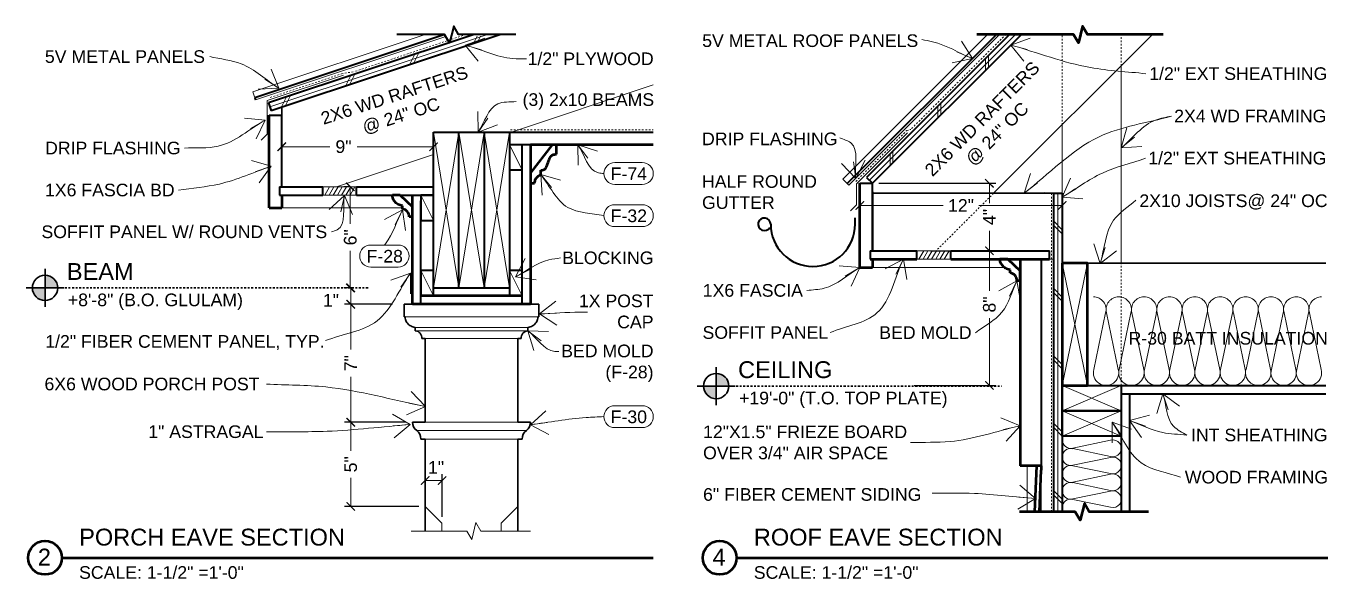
# Model space of a CAD drawing. Header units: inches. Extents: x -54 to 15382, y 469 to 41738.
# Drawn here: x 3477.4 to 3554.6, y 3742.7 to 3775.6 of the extents above; entities that cross this region are included whole.
import ezdxf

# ---------------------------------------------------------------- set-up
doc = ezdxf.new("R2010")
doc.units = ezdxf.units.IN
doc.header["$MEASUREMENT"] = 0
doc.linetypes.add('CENTER', pattern=[2, 1.25, -0.25, 0.25, -0.25])
doc.linetypes.add('DASHED2', pattern=[0.375, 0.25, -0.125])
doc.layers.get('0').update_dxf_attribs({"lineweight": 9})
for name, color, linetype, lineweight in [('1', 7, 'Continuous', 9), ('2', 7, 'Continuous', 18), ('3', 7, 'Continuous', 30), ('4', 7, 'Continuous', 40), ('5', 7, 'Continuous', 50), ('A-DIMSx', 7, 'Continuous', 9), ('A-SYMB', 7, 'Continuous', 18), ('A-TEXTx', 7, 'Continuous', 18), ('TB-11x17', 7, 'Continuous', 50)]:
    doc.layers.add(name, color=color, linetype=linetype, lineweight=lineweight)
doc.styles.get("Standard").update_dxf_attribs({"font": 'arial.ttf'})
doc.dimstyles.get("Standard").update_dxf_attribs({"dimtxt": 3, "dimasz": 2, "dimexe": 0.03125, "dimexo": 0.0625, "dimgap": 0.03125, "dimtad": 0, "dimtoh": 1, "dimdec": 4, "dimlfac": 0.99985, "dimzin": 0, "dimdsep": 46, "dimlunit": 4, "dimtxsty": 'Standard', "dimblk": 'ARCHTICK', "dimblk1": 'ARCHTICK', "dimblk2": 'ARCHTICK', "dimcen": 0.09, "dimclrt": 256, "dimadec": 0, "dimazin": 0, "dimtfac": 1, "dimtdec": 4, "dimtofl": 0, "dimtmove": 0, "dimatfit": 3, "dimfxl": 1, "dimtolj": 1, "dimtzin": 0, "dimarcsym": 0})

# ---------------------------------------------------------------- blocks, each defined once
blk = doc.blocks.new('_ArchTick')
at = {"color": 0, "linetype": 'ByBlock', "lineweight": 0, "const_width": 0.15}
blk.add_lwpolyline([(-0.5, -0.5), (0.5, 0.5)], dxfattribs=at)
blk = doc.blocks.new('*D423')
at = {"layer": 'A-DIMSx', "color": 0, "lineweight": -2, "ltscale": 0.1}
for p, q in [((3499.891, 3752.05), (3496.25, 3752.05)), ((3500.672, 3747.051), (3496.25, 3747.051))]:
    blk.add_line(p, q, dxfattribs=at)
at = {"layer": 'A-DIMSx', "color": 0, "lineweight": 5, "ltscale": 0.1}
for p, q in [((3496.625, 3752.05), (3496.625, 3750.359)), ((3496.625, 3747.051), (3496.625, 3748.742))]:
    blk.add_line(p, q, dxfattribs=at)
at = {"layer": 'A-DIMSx', "color": 0, "lineweight": 5, "xscale": 0.5, "yscale": 0.5, "zscale": 0.5}
for p, rotation in [((3496.625, 3752.05), 90), ((3496.625, 3747.051), 270)]:
    blk.add_blockref('_ArchTick', p, dxfattribs=dict(at, rotation=rotation))
at = {"layer": 'A-DIMSx', "ltscale": 0.25, "insert": (3496.625, 3749.55), "char_height": 0.75, "attachment_point": 5, "rotation": 90}
blk.add_mtext('\\A1;5"', dxfattribs=at)
blk = doc.blocks.new('*D424')
at = {"layer": 'A-DIMSx', "color": 0, "lineweight": -2, "ltscale": 0.1}
for p, q in [((3499.101, 3759.05), (3496.25, 3759.05)), ((3499.891, 3752.05), (3496.25, 3752.05))]:
    blk.add_line(p, q, dxfattribs=at)
at = {"layer": 'A-DIMSx', "color": 0, "lineweight": 5, "ltscale": 0.1}
for p, q in [((3496.625, 3759.05), (3496.625, 3756.356)), ((3496.625, 3752.05), (3496.625, 3754.745))]:
    blk.add_line(p, q, dxfattribs=at)
at = {"layer": 'A-DIMSx', "color": 0, "lineweight": 5, "xscale": 0.5, "yscale": 0.5, "zscale": 0.5}
for p, rotation in [((3496.625, 3759.05), 90), ((3496.625, 3752.05), 270)]:
    blk.add_blockref('_ArchTick', p, dxfattribs=dict(at, rotation=rotation))
at = {"layer": 'A-DIMSx', "ltscale": 0.25, "insert": (3496.625, 3755.55), "char_height": 0.75, "attachment_point": 5, "rotation": 90}
blk.add_mtext('\\A1;7"', dxfattribs=at)
blk = doc.blocks.new('*D425')
at = {"layer": 'A-DIMSx', "color": 0, "lineweight": -2, "ltscale": 0.1}
for p, q in [((3496.738, 3760.019), (3496.25, 3760.019)), ((3498.314, 3759.05), (3496.25, 3759.05))]:
    blk.add_line(p, q, dxfattribs=at)
at = {"layer": 'A-DIMSx', "color": 0, "lineweight": 5, "ltscale": 0.1}
blk.add_line((3496.625, 3759.05), (3496.625, 3760.019), dxfattribs=at)
at = {"layer": 'A-DIMSx', "color": 0, "lineweight": 5, "xscale": 0.5, "yscale": 0.5, "zscale": 0.5}
for p, rotation in [((3496.625, 3760.019), 90), ((3496.625, 3759.05), 270)]:
    blk.add_blockref('_ArchTick', p, dxfattribs=dict(at, rotation=rotation))
at = {"layer": 'A-DIMSx', "ltscale": 0.25, "insert": (3495.451, 3759.287), "char_height": 0.75, "attachment_point": 5}
blk.add_mtext('\\A1;1"', dxfattribs=at)
blk = doc.blocks.new('Point')
at = {"lineweight": 0, "ltscale": 0.1}
h = blk.add_hatch(color=256, dxfattribs=at)
h.dxf.hatch_style = 1
h.paths.add_polyline_path([(-3.2903, 4.1654, 0.414214), (-3.3528, 4.1029), (-3.2903, 4.1029)])
h.paths.add_polyline_path([(-3.2903, 4.1029), (-3.2903, 4.0404, 0.414214), (-3.2278, 4.1029)])
at = {"layer": '3', "ltscale": 0.1}
for q in [(-3.2903, 4.1966), (-3.384, 4.1029), (-3.1965, 4.1029), (-3.2903, 4.0091)]:
    blk.add_line((-3.2903, 4.1029), q, dxfattribs=at)
blk.add_circle((-3.2903, 4.1029), 0.0625, dxfattribs=at)
blk = doc.blocks.new('*D432')
at = {"layer": 'A-DIMSx', "color": 0, "lineweight": -2, "ltscale": 0.1}
for p, q in [((3501.036, 3747.425), (3501.036, 3748.96)), ((3502.036, 3746.425), (3502.036, 3748.96))]:
    blk.add_line(p, q, dxfattribs=at)
at = {"layer": 'A-DIMSx', "color": 0, "lineweight": 5, "ltscale": 0.1}
blk.add_line((3501.036, 3748.585), (3502.036, 3748.585), dxfattribs=at)
at = {"layer": 'A-DIMSx', "color": 0, "lineweight": 5, "xscale": 0.5, "yscale": 0.5, "zscale": 0.5, "rotation": 180}
blk.add_blockref('_ArchTick', (3501.036, 3748.585), dxfattribs=at)
at = {"layer": 'A-DIMSx', "color": 0, "lineweight": 5, "xscale": 0.5, "yscale": 0.5, "zscale": 0.5}
blk.add_blockref('_ArchTick', (3502.036, 3748.585), dxfattribs=at)
at = {"layer": 'A-DIMSx', "ltscale": 0.25, "insert": (3501.682, 3749.366), "char_height": 0.75, "attachment_point": 5}
blk.add_mtext('\\A1;1"', dxfattribs=at)
blk = doc.blocks.new('CALLOUT - FINISHES')
at = {"layer": 'A-SYMB', "lineweight": 20, "ltscale": 0.1}
for p, q in [((6510.71, 5650.46), (6520.5, 5650.46)), ((6520.5, 5642.67), (6510.71, 5642.67))]:
    blk.add_line(p, q, dxfattribs=at)
for centre, start, end in [((6510.71, 5646.57), 90, 270), ((6520.5, 5646.57), 270, 90)]:
    blk.add_arc(centre, 3.9, start, end, dxfattribs=at)
blk = doc.blocks.new('*D433')
at = {"layer": 'A-DIMSx', "color": 0, "lineweight": -2, "ltscale": 0.1}
for p, q in [((3496.598, 3766.019), (3496.224, 3766.019)), ((3496.442, 3760.019), (3496.224, 3760.019))]:
    blk.add_line(p, q, dxfattribs=at)
at = {"layer": 'A-DIMSx', "color": 0, "lineweight": 5, "ltscale": 0.1}
for p, q in [((3496.599, 3766.019), (3496.599, 3763.827)), ((3496.599, 3760.019), (3496.599, 3762.211))]:
    blk.add_line(p, q, dxfattribs=at)
at = {"layer": 'A-DIMSx', "color": 0, "lineweight": 5, "xscale": 0.5, "yscale": 0.5, "zscale": 0.5}
for p, rotation in [((3496.599, 3766.019), 90), ((3496.599, 3760.019), 270)]:
    blk.add_blockref('_ArchTick', p, dxfattribs=dict(at, rotation=rotation))
at = {"layer": 'A-DIMSx', "ltscale": 0.25, "insert": (3496.599, 3763.019), "char_height": 0.75, "attachment_point": 5, "rotation": 90}
blk.add_mtext('\\A1;6"', dxfattribs=at)
blk = doc.blocks.new('*D434')
at = {"layer": 'A-DIMSx', "color": 0, "lineweight": -2, "ltscale": 0.1}
for p, q in [((3492.536, 3766.394), (3492.536, 3768.773)), ((3501.536, 3766.394), (3501.536, 3768.773))]:
    blk.add_line(p, q, dxfattribs=at)
at = {"layer": 'A-DIMSx', "color": 0, "lineweight": 5, "ltscale": 0.1}
for p, q in [((3492.536, 3768.398), (3495.389, 3768.398)), ((3501.536, 3768.398), (3497.001, 3768.398))]:
    blk.add_line(p, q, dxfattribs=at)
at = {"layer": 'A-DIMSx', "color": 0, "lineweight": 5, "xscale": 0.5, "yscale": 0.5, "zscale": 0.5, "rotation": 180}
blk.add_blockref('_ArchTick', (3492.536, 3768.398), dxfattribs=at)
at = {"layer": 'A-DIMSx', "color": 0, "lineweight": 5, "xscale": 0.5, "yscale": 0.5, "zscale": 0.5}
blk.add_blockref('_ArchTick', (3501.536, 3768.398), dxfattribs=at)
at = {"layer": 'A-DIMSx', "ltscale": 0.25, "insert": (3496.195, 3768.398), "char_height": 0.75, "attachment_point": 5}
blk.add_mtext('\\A1;9"', dxfattribs=at)
blk = doc.blocks.new('*D439')
at = {"layer": 'A-DIMSx', "color": 0, "lineweight": -2, "ltscale": 0.1}
for p, q in [((3531.004, 3762.227), (3534.864, 3762.227)), ((3530.033, 3754.227), (3534.864, 3754.227))]:
    blk.add_line(p, q, dxfattribs=at)
at = {"layer": 'A-DIMSx', "color": 0, "lineweight": 5, "ltscale": 0.1}
for p, q in [((3534.489, 3762.227), (3534.489, 3759.84)), ((3534.489, 3754.227), (3534.489, 3758.227))]:
    blk.add_line(p, q, dxfattribs=at)
at = {"layer": 'A-DIMSx', "color": 0, "lineweight": 5, "xscale": 0.5, "yscale": 0.5, "zscale": 0.5}
for p, rotation in [((3534.489, 3762.227), 90), ((3534.489, 3754.227), 270)]:
    blk.add_blockref('_ArchTick', p, dxfattribs=dict(at, rotation=rotation))
at = {"layer": 'A-DIMSx', "ltscale": 0.25, "insert": (3534.489, 3759.034), "char_height": 0.75, "attachment_point": 5, "rotation": 90}
blk.add_mtext('\\A1;8"', dxfattribs=at)
blk = doc.blocks.new('BATT Insulation 3.5 INCH')
at = {"layer": '1'}
for p, q in [((5135.605, 4545.043), (5137.846, 4545.508)), ((5135.605, 4545.008), (5137.846, 4544.543))]:
    blk.add_line(p, q, dxfattribs=at)
for centre, start, end in [((5135.476, 4545.525), 180, 285), ((5137.976, 4545.025), 255, 105), ((5135.476, 4544.525), 73.826, 180)]:
    blk.add_arc(centre, 0.5, start, end, dxfattribs=at)
blk = doc.blocks.new('*D518')
at = {"layer": 'A-DIMSx', "color": 0, "lineweight": -2, "ltscale": 0.1}
for p, q in [((3527.941, 3766.227), (3534.864, 3766.227)), ((3531.004, 3762.227), (3534.864, 3762.227))]:
    blk.add_line(p, q, dxfattribs=at)
at = {"layer": 'A-DIMSx', "color": 0, "lineweight": 5, "ltscale": 0.1}
for p, q in [((3534.489, 3766.227), (3534.489, 3765.048)), ((3534.489, 3762.227), (3534.489, 3763.406))]:
    blk.add_line(p, q, dxfattribs=at)
at = {"layer": 'A-DIMSx', "color": 0, "lineweight": 5, "xscale": 0.5, "yscale": 0.5, "zscale": 0.5}
for p, rotation in [((3534.489, 3766.227), 90), ((3534.489, 3762.227), 270)]:
    blk.add_blockref('_ArchTick', p, dxfattribs=dict(at, rotation=rotation))
at = {"layer": 'A-DIMSx', "ltscale": 0.25, "insert": (3534.489, 3764.227), "char_height": 0.75, "attachment_point": 5, "rotation": 90}
blk.add_mtext('\\A1;4"', dxfattribs=at)
blk = doc.blocks.new('*D519')
at = {"layer": 'A-DIMSx', "color": 0, "lineweight": -2, "ltscale": 0.1}
for p, q in [((3526.807, 3765.852), (3526.807, 3764.537)), ((3538.804, 3765.258), (3538.804, 3764.537))]:
    blk.add_line(p, q, dxfattribs=at)
at = {"layer": 'A-DIMSx', "color": 0, "lineweight": 5, "ltscale": 0.1}
for p, q in [((3526.807, 3764.912), (3531.741, 3764.912)), ((3538.804, 3764.912), (3533.87, 3764.912))]:
    blk.add_line(p, q, dxfattribs=at)
at = {"layer": 'A-DIMSx', "color": 0, "lineweight": 5, "xscale": 0.5, "yscale": 0.5, "zscale": 0.5, "rotation": 180}
blk.add_blockref('_ArchTick', (3526.807, 3764.912), dxfattribs=at)
at = {"layer": 'A-DIMSx', "color": 0, "lineweight": 5, "xscale": 0.5, "yscale": 0.5, "zscale": 0.5}
blk.add_blockref('_ArchTick', (3538.804, 3764.912), dxfattribs=at)
at = {"layer": 'A-DIMSx', "ltscale": 0.25, "insert": (3532.806, 3764.912), "char_height": 0.75, "attachment_point": 5}
blk.add_mtext('\\A1;12"', dxfattribs=at)

msp = doc.modelspace()

# ---------------------------------------------------------------- linework, layer by layer
at = {"layer": '1'}
for p, q in [((3504.7295324, 3775.0615711), (3491.8380818, 3770.7644565)), ((3503.8942747, 3774.5196312), (3504.1114072, 3774.9538936)), ((3504.1314457, 3774.5986876), (3504.3090498, 3774.9538936)), ((3536.0341774, 3775.0615711), (3527.377473, 3766.4039352)), ((3500.0995384, 3773.2547296), (3500.4157677, 3773.8871844)), ((3500.3367094, 3773.333786), (3500.6529387, 3773.9662407)), ((3534.253436, 3772.9269725), (3534.253398, 3773.6340793)), ((3534.4302032, 3773.1037587), (3534.4301652, 3773.8108655)), ((3496.304802, 3771.989828), (3496.6210314, 3772.6222827)), ((3496.541973, 3772.0688843), (3496.8582024, 3772.7013391)), ((3514.5607521, 3772.0706707), (3506.1562954, 3769.2691851)), ((3492.5100657, 3770.7249264), (3492.826295, 3771.3573811)), ((3492.7472367, 3770.8039827), (3493.063466, 3771.4364375)), ((3531.4251611, 3770.0983932), (3531.425123, 3770.8055)), ((3531.6019282, 3770.2751794), (3531.6018902, 3770.9822862)), ((3501.5357236, 3769.2691851), (3503.0357236, 3760.0191851)), ((3501.5357236, 3760.0191851), (3503.0357236, 3769.2691851)), ((3503.0357236, 3769.2691851), (3504.5357236, 3760.0191851)), ((3503.0357236, 3760.0191851), (3504.5357236, 3769.2691851)), ((3504.5357236, 3769.2691851), (3506.0357236, 3760.0191851)), ((3504.5357236, 3760.0191851), (3506.0357236, 3769.2691851)), ((3501.5357236, 3767.9358518), (3495.7857236, 3766.0191851)), ((3528.5968861, 3767.2698139), (3528.5968481, 3767.9769207)), ((3528.7736533, 3767.4466001), (3528.7736153, 3768.1537069)), ((3538.5532279, 3765.6331571), (3538.5542451, 3746.7250019)), ((3492.5357228, 3764.7691851), (3499.7016011, 3764.7691851)), ((3538.8033722, 3763.4750153), (3538.3033453, 3763.9749884)), ((3538.8033857, 3763.2250153), (3538.3033588, 3763.7249884)), ((3538.0542309, 3761.727168), (3538.3042599, 3761.727168)), ((3527.5542591, 3761.227168), (3535.3829642, 3761.227168)), ((3538.8035874, 3759.4750153), (3538.3035605, 3759.9749884)), ((3538.8036009, 3759.2250153), (3538.303574, 3759.7249884)), ((3538.8038026, 3755.4750153), (3538.3037757, 3755.9749884)), ((3538.8038161, 3755.2250153), (3538.3037892, 3755.7249884)), ((3538.8040178, 3751.4750153), (3538.3039909, 3751.9749884)), ((3538.8040313, 3751.2250153), (3538.3040044, 3751.7249884)), ((3536.7248078, 3749.4516683), (3536.7248078, 3746.7250019)), ((3538.804233, 3747.4750153), (3538.3042061, 3747.9749884)), ((3538.8042465, 3747.2250153), (3538.3042196, 3747.7249884))]:
    msp.add_line(p, q, dxfattribs=at)
at = {"layer": '1', "linetype": 'DASHED2', "ltscale": 0.25}
for p, q in [((3503.4587958, 3775.0615711), (3496.8702201, 3772.8653974)), ((3535.4659008, 3775.0615711), (3529.8295362, 3769.4246)), ((3538.8042599, 3769.6989321), (3538.8042599, 3775.0615711)), ((3542.3042599, 3773.1989321), (3542.3042599, 3775.0615711)), ((3491.6735525, 3771.1331893), (3491.6735525, 3769.7847188)), ((3506.0909228, 3769.3941851), (3514.5607521, 3769.3941851)), ((3534.7384848, 3765.6331571), (3531.3324957, 3762.227168)), ((3538.1792515, 3765.6331571), (3538.1783729, 3746.7250019)), ((3542.3042599, 3754.227168), (3542.3042599, 3761.477168))]:
    msp.add_line(p, q, dxfattribs=at)
at = {"layer": '1', "ltscale": 0.25}
for p, q in [((3506.0357274, 3768.5191851), (3506.7857244, 3767.0191851)), ((3494.9732236, 3766.0191851), (3496.9732236, 3766.0191851)), ((3495.0865976, 3765.5191851), (3495.3752727, 3766.0191851)), ((3495.3365976, 3765.5191851), (3495.6252727, 3766.0191851)), ((3495.5865976, 3765.5191851), (3495.8752727, 3766.0191851)), ((3495.8365976, 3765.5191851), (3496.1252727, 3766.0191851)), ((3496.0865976, 3765.5191851), (3496.3752727, 3766.0191851)), ((3496.3365976, 3765.5191851), (3496.6252727, 3766.0191851)), ((3496.5865976, 3765.5191851), (3496.8752727, 3766.0191851)), ((3496.9732236, 3765.5191851), (3494.9732236, 3765.5191851)), ((3500.7857259, 3765.5191851), (3501.5357229, 3764.0191851)), ((3530.1951187, 3762.227168), (3532.1951187, 3762.227168)), ((3530.3084927, 3761.727168), (3530.5971678, 3762.227168)), ((3530.5584927, 3761.727168), (3530.8471678, 3762.227168)), ((3530.8084927, 3761.727168), (3531.0971678, 3762.227168)), ((3531.0584927, 3761.727168), (3531.3471678, 3762.227168)), ((3531.3084927, 3761.727168), (3531.5971678, 3762.227168)), ((3531.5584927, 3761.727168), (3531.8471678, 3762.227168)), ((3531.8084927, 3761.727168), (3532.0971678, 3762.227168)), ((3532.1951187, 3761.727168), (3530.1951187, 3761.727168)), ((3540.3042599, 3754.227168), (3538.8042599, 3761.477168)), ((3540.3042599, 3761.477168), (3538.8042599, 3754.227168)), ((3500.7857259, 3761.0501741), (3501.5357229, 3759.5501741)), ((3506.0357274, 3761.0501742), (3506.7857244, 3759.5501742)), ((3499.8478101, 3758.3001742), (3507.7236379, 3758.3001742)), ((3507.120297, 3757.671872), (3500.451151, 3757.671872)), ((3500.4518723, 3757.4766345), (3507.1195757, 3757.4766345)), ((3542.3042599, 3754.227168), (3538.8042599, 3752.727168)), ((3538.8042599, 3754.227168), (3542.3042599, 3752.727168)), ((3542.3042599, 3752.727168), (3538.8042599, 3751.227168)), ((3538.8042599, 3752.727168), (3542.3042599, 3751.227168)), ((3500.5357236, 3751.5501742), (3507.0357236, 3751.5501742)), ((3537.5542309, 3749.2016683), (3537.5542309, 3746.7250019)), ((3502.0357236, 3746.0501742), (3501.0357236, 3747.0501742)), ((3506.5357236, 3747.0501742), (3505.5357236, 3746.0501742)), ((3502.0357236, 3746.0501742), (3502.0357236, 3745.5876012)), ((3505.5357236, 3746.0501742), (3505.5357236, 3745.5876012))]:
    msp.add_line(p, q, dxfattribs=at)
at = {"layer": '1', "linetype": 'DASHED2', "ltscale": 0.25}
for points in [[(3491.8568872, 3771.3174807), (3496.0734989, 3772.7230063), (3496.8702201, 3772.8653974)], [(3526.571696, 3766.3431954), (3529.5880773, 3769.3599013), (3529.8295362, 3769.4246)]]:
    msp.add_lwpolyline(points, dxfattribs=at)
at = {"layer": '2'}
for p, q in [((3501.0376915, 3775.0615711), (3490.8118268, 3771.6529778)), ((3502.2616548, 3774.9425096), (3490.9699395, 3771.1786358)), ((3534.3832371, 3775.0615711), (3525.7970342, 3766.4744443)), ((3535.0903058, 3775.0615711), (3526.1506066, 3766.1209099)), ((3542.3042599, 3761.477168), (3542.3042599, 3773.1989321)), ((3526.0622135, 3766.2092935), (3525.7970342, 3766.4744443))]:
    msp.add_line(p, q, dxfattribs=at)
at = {"layer": '2', "ltscale": 0.25}
for p, q in [((3490.9304113, 3771.2972213), (3490.8118268, 3771.6529778)), ((3538.8042599, 3765.6331571), (3538.8042599, 3769.6989321)), ((3501.0357239, 3757.0139048), (3506.5357242, 3757.0139045)), ((3506.5357236, 3752.0501742), (3501.0357236, 3752.0501742)), ((3506.5357236, 3751.0501742), (3501.0357236, 3751.0501742))]:
    msp.add_line(p, q, dxfattribs=at)
at = {"layer": '2', "ltscale": 0.25, "flags": 128}
for points in [[(3496.1984989, 3772.6414922), (3491.6735525, 3771.1331893), (3491.6735525, 3769.1331893), (3491.3199991, 3768.7796359)], [(3529.6265221, 3769.2215694), (3526.6101409, 3766.2048636), (3526.6101409, 3764.9412557), (3526.2565875, 3764.5877023)]]:
    msp.add_lwpolyline(points, dxfattribs=at)
at = {"layer": '2', "flags": 128}
msp.add_lwpolyline([(3507.287313, 3745.5876012), (3504.3334313, 3745.5876012), (3504.0447562, 3746.0876012), (3503.7947562, 3745.0876012), (3503.506081, 3745.5876012), (3500.1989756, 3745.5876012)], dxfattribs=at)
at = {"layer": '3'}
for p, q in [((3534.7384848, 3765.6331571), (3544.1668989, 3775.0615711)), ((3526.1506066, 3766.1209099), (3526.0622135, 3766.2092935)), ((3538.3042599, 3765.6331571), (3527.5542594, 3765.6331571)), ((3538.8042599, 3761.477168), (3554.4378739, 3761.477168)), ((3500.2857244, 3759.0501742), (3499.785724, 3759.0501742)), ((3499.785724, 3758.3001742), (3499.785724, 3759.0501742)), ((3507.785724, 3759.0501742), (3507.2857231, 3759.0501742)), ((3507.785724, 3758.3001742), (3507.785724, 3759.0501742)), ((3499.785724, 3758.3001742), (3499.8478101, 3758.3001742)), ((3507.7236379, 3758.3001742), (3507.785724, 3758.3001742)), ((3500.4518723, 3757.4766345), (3500.451151, 3757.671872)), ((3507.1195757, 3757.4766345), (3507.120297, 3757.671872)), ((3501.0357239, 3757.0139045), (3500.8464573, 3757.0139045)), ((3501.0357239, 3757.0139045), (3501.0357237, 3752.0501742)), ((3506.5357242, 3757.0139045), (3506.5357237, 3752.0501742)), ((3506.5357242, 3757.0139045), (3506.7249907, 3757.0139045)), ((3501.0357236, 3752.0501742), (3500.2857236, 3752.0501742)), ((3506.5357236, 3752.0501742), (3507.2857236, 3752.0501742)), ((3500.7857236, 3751.0501742), (3501.0357236, 3751.0501742)), ((3501.0357236, 3751.0501742), (3501.0357236, 3745.5876012)), ((3506.5357236, 3751.0501742), (3506.5357236, 3745.5876012)), ((3506.7857236, 3751.0501742), (3506.5357236, 3751.0501742))]:
    msp.add_line(p, q, dxfattribs=at)
at = {"layer": '3', "ltscale": 0.25}
msp.add_line((3492.5342855, 3770.2745497), (3492.5342855, 3770.7329996), dxfattribs=at)
at = {"layer": '3', "linetype": 'CENTER', "ltscale": 0.1}
for p, q in [((3479.2500785, 3760.0191851), (3497.7310459, 3760.0191851)), ((3519.0428103, 3754.1936423), (3535.2122407, 3754.1936423))]:
    msp.add_line(p, q, dxfattribs=at)
at = {"layer": '3'}
for centre, radius, start, end in [((3500.4023852, 3757.0348324), 0.444565, 357.301804314, 83.608827336), ((3507.1690629, 3757.0348324), 0.444565, 96.391172664, 182.698195686), ((3500.8931281, 3752.0413764), 0.6074681, 179.170172765, 233.959929589), ((3506.6783192, 3752.0413764), 0.6074681, 306.040070411, 0.829827235), ((3500.1783192, 3751.058972), 0.6074681, 359.170172765, 53.959929589), ((3507.3931281, 3751.058972), 0.6074681, 126.040070411, 180.829827235)]:
    msp.add_arc(centre, radius, start, end, dxfattribs=at)
for points in [[(3500.451151, 3757.671872), (3500.3892426, 3757.6833474), (3500.3008231, 3757.7003883), (3500.1789368, 3757.754107), (3500.0730921, 3757.8274216), (3499.983602, 3757.919395), (3499.9116268, 3758.0278467), (3499.8604349, 3758.15203), (3499.8519317, 3758.2407995), (3499.8478101, 3758.3001742)], [(3507.120297, 3757.671872), (3507.1822055, 3757.6833474), (3507.2706249, 3757.7003883), (3507.3925113, 3757.754107), (3507.498356, 3757.8274216), (3507.587846, 3757.919395), (3507.6598212, 3758.0278467), (3507.7110131, 3758.15203), (3507.7195163, 3758.2407995), (3507.7236379, 3758.3001742)]]:
    msp.add_open_spline(points, degree=3, knots=[0.00922251727, 0.00922251727, 0.00922251727, 0.00922251727, 0.15599743056, 0.29907985379, 0.435083524, 0.56914394097, 0.71039501728, 0.85316887949, 0.99677546723, 0.99677546723, 0.99677546723, 0.99677546723], dxfattribs=at)
at = {"layer": '4'}
for p, q in [((3502.1978596, 3775.0530062), (3490.9304113, 3771.2972213)), ((3503.9389571, 3775.0615711), (3491.7590254, 3771.0016275)), ((3505.5201078, 3775.0615711), (3491.9171381, 3770.5272855)), ((3534.9135386, 3775.0615711), (3526.0622135, 3766.2092935)), ((3535.680643, 3775.0615711), (3527.2006868, 3766.5807024)), ((3536.3877118, 3775.0615711), (3527.5542593, 3766.227168)), ((3490.9304113, 3771.2972213), (3490.9699395, 3771.1786358)), ((3491.7590254, 3771.0016275), (3491.9171381, 3770.5272855)), ((3491.7857236, 3770.2691851), (3492.5357229, 3770.2691852)), ((3492.5357236, 3766.0191851), (3492.5357229, 3770.2691852)), ((3501.5357236, 3760.0191851), (3501.5357236, 3769.2691851)), ((3501.5357236, 3769.2691851), (3514.5607521, 3769.2691851)), ((3503.0357236, 3760.0191851), (3503.0357236, 3769.2691851)), ((3504.5357236, 3769.2691851), (3504.5357236, 3760.0191851)), ((3506.0357236, 3769.2691851), (3506.0357236, 3760.0191851)), ((3507.2857257, 3768.5191851), (3506.0357236, 3768.5191851)), ((3492.4107236, 3766.0191851), (3494.9732236, 3766.0191851)), ((3494.9732236, 3765.5191851), (3494.9732236, 3766.0191851)), ((3496.9732236, 3765.5191851), (3496.9732236, 3766.0191851)), ((3496.9732236, 3766.0191851), (3501.5357236, 3766.0191851)), ((3526.8042599, 3766.2271679), (3527.5542593, 3766.227168)), ((3527.2006868, 3766.5807024), (3527.5542593, 3766.227168)), ((3527.2006868, 3766.5807024), (3527.5542593, 3766.227168)), ((3527.5542599, 3762.227168), (3527.5542593, 3766.227168)), ((3492.4107236, 3765.5191851), (3494.9732236, 3765.5191851)), ((3496.9732236, 3765.5191851), (3501.5357236, 3765.5191851)), ((3527.5542599, 3765.7271632), (3527.5542599, 3762.227168)), ((3538.3042599, 3746.7250019), (3538.3042599, 3765.6331571)), ((3538.3042599, 3765.6331571), (3538.8042599, 3765.6331571)), ((3538.8042599, 3765.6331571), (3538.8042599, 3746.7250019)), ((3526.5251877, 3763.7926219), (3526.5251877, 3764.1676219)), ((3527.4292599, 3762.227168), (3530.1951187, 3762.227168)), ((3530.1951187, 3761.727168), (3530.1951187, 3762.227168)), ((3532.1951187, 3761.727168), (3532.1951187, 3762.227168)), ((3532.1951187, 3762.227168), (3538.0542599, 3762.227168)), ((3538.0542309, 3761.727168), (3538.0542599, 3762.227168)), ((3537.5542309, 3761.727168), (3537.5542309, 3749.4516683)), ((3501.5357236, 3760.0191851), (3506.0357236, 3760.0191851)), ((3538.8042599, 3754.227168), (3550.2911159, 3754.227168)), ((3539.3042599, 3754.227168), (3554.4378739, 3754.227168)), ((3542.3042599, 3754.227168), (3542.3042599, 3746.7250019)), ((3542.3042599, 3753.727168), (3554.4378739, 3753.727168)), ((3542.8042599, 3753.727168), (3542.8042599, 3746.7250019))]:
    msp.add_line(p, q, dxfattribs=at)
at = {"layer": '4', "ltscale": 0.25}
for p, q in [((3506.7857244, 3759.0501742), (3506.7857244, 3768.5191851)), ((3492.4107236, 3766.0191851), (3492.4107236, 3765.5191851)), ((3500.7857259, 3759.0501742), (3500.7857259, 3765.1858518)), ((3527.4292599, 3762.227168), (3527.4292599, 3761.727168))]:
    msp.add_line(p, q, dxfattribs=at)
at = {"layer": '4', "flags": 128}
for points in [[(3506.4177265, 3775.0615711), (3503.0202649, 3775.0615711), (3502.7315898, 3775.5615711), (3502.4815898, 3774.5615711), (3502.1929147, 3775.0615711), (3499.3555198, 3775.0615711)], [(3538.8042599, 3754.227168), (3542.3042599, 3754.227168), (3542.3042599, 3752.727168), (3538.8042599, 3752.727168), (3538.8042599, 3754.227168)], [(3538.8042599, 3752.727168), (3542.3042599, 3752.727168), (3542.3042599, 3751.227168), (3538.8042599, 3751.227168), (3538.8042599, 3752.727168)]]:
    msp.add_lwpolyline(points, dxfattribs=at)
at = {"layer": '4', "ltscale": 0.25, "flags": 128}
for points in [[(3506.0357274, 3768.5191851), (3506.0357274, 3767.0191851), (3506.7857244, 3767.0191851), (3506.7857244, 3768.5191851)], [(3500.7857259, 3765.5191851), (3500.7857259, 3764.0191851), (3501.5357229, 3764.0191851), (3501.5357229, 3765.5191851)], [(3500.7857259, 3761.0501741), (3500.7857259, 3759.5501741), (3501.5357229, 3759.5501741), (3501.5357229, 3761.0501741)], [(3506.0357274, 3761.0501742), (3506.0357274, 3759.5501742), (3506.7857244, 3759.5501742), (3506.7857244, 3761.0501742)]]:
    msp.add_lwpolyline(points, close=True, dxfattribs=at)
at = {"layer": '4'}
for centre, radius, start, end in [((3521.1501877, 3763.7926219), 0.375, 0, 330), ((3524.0251877, 3763.7926219), 2.5, 180, 0)]:
    msp.add_arc(centre, radius, start, end, dxfattribs=at)
at = {"layer": '5'}
for p, q in [((3491.7857236, 3764.7691851), (3491.7857236, 3770.2691851)), ((3507.2857257, 3768.5191851), (3507.285724, 3759.0501742)), ((3508.5582997, 3768.5191851), (3507.2857249, 3766.8534528)), ((3514.5607521, 3768.5191851), (3507.2857257, 3768.5191851)), ((3508.8259346, 3768.5191851), (3508.5582997, 3768.5191851)), ((3508.8259346, 3767.9487239), (3508.8259346, 3768.5191851)), ((3507.2857249, 3766.8534528), (3507.2857249, 3766.2409723)), ((3507.8882995, 3766.7404809), (3507.8882995, 3767.0005402)), ((3507.2857249, 3766.2409723), (3507.5254029, 3766.2409723)), ((3526.8042599, 3761.227168), (3526.8042599, 3766.2271679)), ((3499.5589873, 3765.5191851), (3499.0978106, 3765.5191851)), ((3499.5589873, 3765.5191851), (3500.2857243, 3764.8279184)), ((3500.2857244, 3759.0501742), (3500.2857242, 3765.5191851)), ((3491.7857236, 3764.7691851), (3492.5357228, 3764.7691851)), ((3499.7018728, 3764.6956454), (3499.7011515, 3764.8908829)), ((3500.2857243, 3764.2329154), (3500.2857243, 3764.8279184)), ((3500.2857243, 3764.2329154), (3500.0964578, 3764.2329154)), ((3527.4292599, 3761.727168), (3530.1951187, 3761.727168)), ((3532.1951187, 3761.727168), (3538.0542309, 3761.727168)), ((3535.5774939, 3761.727168), (3535.1163172, 3761.727168)), ((3535.5774939, 3761.727168), (3536.3042309, 3761.0359012)), ((3536.3042309, 3761.727168), (3536.3042309, 3749.4516683)), ((3526.8042599, 3761.227168), (3527.5542591, 3761.227168)), ((3535.7203794, 3760.9036282), (3535.7196581, 3761.0988658)), ((3536.3042309, 3760.4408983), (3536.3042309, 3761.0359012)), ((3536.3042309, 3760.4408983), (3536.1149644, 3760.4408983)), ((3507.285724, 3759.0501742), (3500.2857244, 3759.0501742)), ((3506.7857244, 3759.5501742), (3500.7857259, 3759.5501741))]:
    msp.add_line(p, q, dxfattribs=at)
at = {"layer": '5', "ltscale": 0.25}
for p, q in [((3492.5357236, 3765.5191851), (3492.5357228, 3764.7691851)), ((3527.5542599, 3761.727168), (3527.5542594, 3761.227168)), ((3537.5542309, 3749.4516683), (3536.3042309, 3749.4516683)), ((3537.1906198, 3746.7250019), (3537.3042309, 3749.4516683)), ((3537.5542309, 3749.4516683), (3537.3042309, 3749.4516683)), ((3537.4510364, 3746.7250019), (3537.5542309, 3749.2016683)), ((3537.5542309, 3749.4516683), (3537.5542309, 3749.2016683))]:
    msp.add_line(p, q, dxfattribs=at)
at = {"layer": '5', "ltscale": 0.1}
for p, q in [((3479.5000785, 3744.0008975), (3514.5607521, 3744.0008975)), ((3479.5000785, 3744.0008975), (3514.5607521, 3744.0008975)), ((3519.5000785, 3744.0008975), (3554.5607521, 3744.0008975))]:
    msp.add_line(p, q, dxfattribs=at)
at = {"layer": '5', "flags": 128}
for points in [[(3544.7884438, 3775.0615711), (3540.3053859, 3775.0615711), (3540.0167107, 3775.5615711), (3539.7667107, 3774.5615711), (3539.4780356, 3775.0615711), (3533.7491886, 3775.0615711)], [(3538.8042599, 3761.477168), (3538.8042599, 3754.227168), (3540.3042599, 3754.227168), (3540.3042599, 3761.477168), (3538.8042599, 3761.477168)], [(3543.9256354, 3746.7250019), (3540.4094261, 3746.7250019), (3540.120751, 3747.2250019), (3539.870751, 3746.2250019), (3539.5820759, 3746.7250019), (3536.2749705, 3746.7250019)]]:
    msp.add_lwpolyline(points, dxfattribs=at)
at = {"layer": '5', "ltscale": 0.1}
for centre in [(3478.5000785, 3744.0008975), (3518.5000785, 3744.0008975)]:
    msp.add_circle(centre, 1, dxfattribs=at)
at = {"layer": '5'}
for centre in [(3499.6523857, 3764.2538433), (3535.6708923, 3760.4618262)]:
    msp.add_arc(centre, 0.444565, 357.301804314, 83.608827336, dxfattribs=at)
for points, knots in [([(3507.8882995, 3767.0005402), (3507.9606687, 3767.0079933), (3508.0328889, 3767.017895), (3508.1348309, 3767.0620722), (3508.2084364, 3767.1490383), (3508.2512917, 3767.2533476), (3508.2922321, 3767.3604194), (3508.3282538, 3767.4680991), (3508.3654275, 3767.5762383), (3508.409177, 3767.6849184), (3508.4555163, 3767.7856633), (3508.5236173, 3767.8653982), (3508.6056587, 3767.9166685), (3508.6976519, 3767.9454149), (3508.7607756, 3767.9480913), (3508.8259346, 3767.9487239)], [0.01557552425, 0.01557552425, 0.01557552425, 0.01557552425, 0.09130284011, 0.1674336909, 0.24080401046, 0.3221473026, 0.40160414316, 0.47993403118, 0.55878357473, 0.63985997731, 0.72439346972, 0.78854248782, 0.85531718937, 0.92346503952, 0.98678306114, 0.98678306114, 0.98678306114, 0.98678306114]), ([(3507.5254029, 3766.2409723), (3507.5339826, 3766.2942243), (3507.5459528, 3766.3654705), (3507.5811449, 3766.4599991), (3507.6235202, 3766.5351335), (3507.6797988, 3766.6074126), (3507.763301, 3766.6746825), (3507.8351833, 3766.7126041), (3507.8882995, 3766.7404809)], [0.00247900774, 0.00247900774, 0.00247900774, 0.00247900774, 0.18928670372, 0.34693325557, 0.48133545366, 0.6000559173, 0.7825047392, 0.98793420962, 0.98793420962, 0.98793420962, 0.98793420962]), ([(3499.7011515, 3764.8908829), (3499.6392431, 3764.9023583), (3499.5508236, 3764.9193992), (3499.4289373, 3764.9731179), (3499.3230926, 3765.0464326), (3499.2336025, 3765.138406), (3499.1616273, 3765.2468576), (3499.1104354, 3765.371041), (3499.1019322, 3765.4598104), (3499.0978106, 3765.5191851)], [0.00922251727, 0.00922251727, 0.00922251727, 0.00922251727, 0.15599743056, 0.29907985379, 0.435083524, 0.56914394097, 0.71039501728, 0.85316887949, 0.99677546723, 0.99677546723, 0.99677546723, 0.99677546723]), ([(3535.7196581, 3761.0988658), (3535.6577497, 3761.1103411), (3535.5693302, 3761.127382), (3535.4474439, 3761.1811008), (3535.3415992, 3761.2544154), (3535.2521091, 3761.3463888), (3535.1801339, 3761.4548404), (3535.128942, 3761.5790238), (3535.1204388, 3761.6677932), (3535.1163172, 3761.727168)], [0.00922251727, 0.00922251727, 0.00922251727, 0.00922251727, 0.15599743056, 0.29907985379, 0.435083524, 0.56914394097, 0.71039501728, 0.85316887949, 0.99677546723, 0.99677546723, 0.99677546723, 0.99677546723])]:
    msp.add_open_spline(points, degree=3, knots=knots, dxfattribs=at)

# ---------------------------------------------------------------- block references
at = {"ltscale": 0.1, "xscale": -12.000000000000027, "yscale": 12.000000000000027, "zscale": 12.000000000000027}
for p in [(3439.016827, 3710.7845666), (3478.8095588, 3704.9590237)]:
    msp.add_blockref('Point', p, dxfattribs=at)
at = {"layer": '2', "ltscale": 0.25, "xscale": 0.16666666666666666, "yscale": 0.16666666666666666, "zscale": 0.16666666666666666}
for p in [(2427.1607844, 2825.7117217), (2427.1608765, 2823.2118138), (2412.69029, 2820.8137956), (2427.1608765, 2811.2832473)]:
    msp.add_blockref('CALLOUT - FINISHES', p, dxfattribs=at)
at = {"layer": '3', "ltscale": 0.25, "xscale": 1.5037198446079865, "yscale": 1.5037198446079865, "zscale": 1.5037198446079865, "rotation": 270}
for p in [(-3293.0388364, 11481.0551709), (-3291.5351166, 11481.0551709), (-3290.0313967, 11481.0551709), (-3288.5276769, 11481.0551709), (-3287.0239571, 11481.0551709), (-3285.5202372, 11481.0551709), (-3284.0165174, 11481.0551709), (-3282.5127975, 11481.0551709), (-3281.0090777, 11481.0551709)]:
    msp.add_blockref('BATT Insulation 3.5 INCH', p, dxfattribs=at)
at = {"layer": '3', "ltscale": 0.25}
for p in [(-1596.1715211, -794.5274783), (-1596.1715211, -795.5451842), (-1596.1715211, -796.5451842), (-1596.1715211, -797.5451842)]:
    msp.add_blockref('BATT Insulation 3.5 INCH', p, dxfattribs=at)

# ---------------------------------------------------------------- texts
at = {"ltscale": 0.5, "attachment_point": 1}
for s, insert, char_height, width in [('{BEAM }', (3479.7951357, 3761.4925312), 1, 17.747748141), ('{+8\'-8" (B.O. GLULAM)}', (3479.8542496, 3759.6834012), 0.75, 13.542753414), ('{CEILING }', (3519.5878675, 3755.6669883), 1, 17.747748141), ('{+19\'-0" (T.O. TOP PLATE)}', (3519.6469814, 3753.8578584), 0.75, 13.542753414)]:
    msp.add_mtext(s, dxfattribs=dict(at, insert=insert, char_height=char_height, width=width))
at = {"ltscale": 0.1, "char_height": 1}
for s, insert, width, attachment_point in [('{PORCH EAVE SECTION}', (3480.525053, 3745.729423), 78.053664802, 1), ('{ROOF EAVE SECTION}', (3520.525053, 3745.729423), 78.053664802, 1), ('{2}', (3478.4656397, 3744.0438586), 2.787644522, 5), ('{4}', (3518.4656397, 3744.0438586), 2.787644522, 5)]:
    msp.add_mtext(s, dxfattribs=dict(at, insert=insert, width=width, attachment_point=attachment_point))
at = {"layer": 'A-SYMB', "ltscale": 0.5, "char_height": 0.75, "width": 0.607323682, "attachment_point": 5}
for s, insert in [('{F-74}', (3513.1132975, 3766.7919853)), ('{F-32}', (3513.1133896, 3764.2920774)), ('{F-28}', (3498.6428031, 3761.8940592)), ('{F-30}', (3513.1133896, 3752.3635109))]:
    msp.add_mtext(s, dxfattribs=dict(at, insert=insert))
at = {"layer": 'A-TEXTx', "ltscale": 0.25, "char_height": 0.75}
for s, insert, attachment_point in [('{5V METAL ROOF PANELS }', (3517.4620278, 3774.6861399), 4), ('{5V METAL PANELS}', (3478.4938135, 3773.7423374), 4), ('{1/2" PLYWOOD  }', (3514.5865465, 3773.6115844), 6), ('{1/2" EXT SHEATHING}', (3554.523589, 3772.7307114), 6), ('{(3) 2x10 BEAMS  }', (3514.6124385, 3771.0823627), 6), ('{2X4 WD FRAMING}', (3554.4655198, 3770.2150488), 6), ('{DRIP FLASHING }', (3517.4523173, 3768.8590012), 4), ('{DRIP FLASHING}', (3478.5035434, 3768.3154265), 4), ('{1/2" EXT SHEATHING}', (3554.4655198, 3767.7150488), 6), ('{HALF ROUND\\PGUTTER }', (3517.4523173, 3765.7030259), 4), ('{1X6 FASCIA BD}', (3478.4990258, 3765.8231676), 4), ('{2X10 JOISTS@ 24" OC}', (3554.53997, 3765.1159887), 6), ('{SOFFIT PANEL W/ ROUND VENTS }', (3495.2278585, 3763.3439502), 6), ('{BLOCKING }', (3514.5755778, 3761.7984027), 6), ('{1X6 FASCIA }', (3517.4959892, 3759.8654971), 4), ('{1X POST\\PCAP }', (3514.5759221, 3758.6193864), 6), ('{SOFFIT PANEL }', (3517.480765, 3757.3662933), 4), ('{BED MOLD}', (3527.9624019, 3757.361542), 4), ('{R-30 BATT INSULATION}', (3554.5571026, 3757.0264138), 6), ('{1/2" FIBER CEMENT PANEL, TYP.}', (3478.515132, 3756.7722172), 4), ('{BED MOLD\\P(F-28)}', (3514.5755778, 3755.5410451), 6), ('{6X6 WOOD PORCH POST}', (3478.4691219, 3754.309541), 4), ('{1" ASTRAGAL}', (3484.6199559, 3751.4806941), 4), ('{12"X1.5" FRIEZE BOARD\\POVER 3/4" AIR SPACE }', (3517.513571, 3750.8465621), 4), ('{INT SHEATHING}', (3554.5361876, 3751.2844298), 6), ('{WOOD FRAMING}', (3554.5717196, 3748.7825221), 6), ('{6" FIBER CEMENT SIDING}', (3517.5142999, 3747.7557246), 4)]:
    msp.add_mtext(s, dxfattribs=dict(at, insert=insert, attachment_point=attachment_point))
at = {"layer": 'A-TEXTx', "ltscale": 0.25, "char_height": 0.75, "attachment_point": 5}
for s, insert, rotation in [('{2X6 WD RAFTERS\\P@ 24" OC }', (3499.4312031, 3770.7848931), 17.955210684), ('{2X6 WD RAFTERS\\P@ 24" OC}', (3534.5499983, 3769.5644232), 45)]:
    msp.add_mtext(s, dxfattribs=dict(at, insert=insert, rotation=rotation))
at = {"layer": 'TB-11x17', "ltscale": 0.5, "char_height": 0.75, "width": 12.179363326, "attachment_point": 1}
for insert in [(3480.5198107, 3743.5045362), (3520.5198107, 3743.5045362)]:
    msp.add_mtext('{SCALE: 1-1/2" =1\'-0"}', dxfattribs=dict(at, insert=insert))

# ---------------------------------------------------------------- dimensions: what is measured, and where the dimension line sits
at = {"layer": 'A-DIMSx', "ltscale": 0.1}
for base, p1, p2, override, picture, middle in [((3501.5357236, 3768.3978062), (3492.5357236, 3766.0191851), (3501.5357236, 3766.0191851), {"dimtxt": 0.75, "dimasz": 0.5, "dimexe": 0.375, "dimexo": 0.375, "dimgap": 0.375, "dimlfac": -47.9928, "dimlwd": 5}, '*D434', (3496.1954302, 3768.3978062)), ((3502.0357236, 3748.5848137), (3501.0357236, 3747.0501742), (3502.0357236, 3746.0501742), {"dimtxt": 0.75, "dimasz": 0.5, "dimexe": 0.375, "dimexo": 0.375, "dimgap": 0.375, "dimlfac": -47.9928, "dimtmove": 2, "dimlwd": 5}, '*D432', (3501.6818613, 3749.3657956))]:
    dim = msp.add_linear_dim(base=base, p1=p1, p2=p2, dimstyle='Standard', override=override, dxfattribs=at)
    dim.commit()
    dim.dimension.update_dxf_attribs({"geometry": picture, "text_midpoint": middle, "dimtype": 160})
for base, p1, p2, picture, middle in [((3496.5991732, 3766.0191851), (3496.8167505, 3760.0191851), (3496.9732236, 3766.0191851), '*D433', (3496.5991732, 3763.0191851)), ((3534.4888103, 3766.227168), (3530.629137, 3762.227168), (3527.5662142, 3766.227168), '*D518', (3534.4888103, 3764.227168)), ((3496.6250876, 3759.0501742), (3500.2664031, 3752.0501742), (3499.4761936, 3759.0501742), '*D424', (3496.6250876, 3755.5501742)), ((3496.6250876, 3752.0501742), (3501.0473012, 3747.0506517), (3500.2664031, 3752.0501742), '*D423', (3496.6250876, 3749.550413))]:
    dim = msp.add_linear_dim(base=base, p1=p1, p2=p2, angle=90, dimstyle='Standard', override={"dimtxt": 0.75, "dimasz": 0.5, "dimexe": 0.375, "dimexo": 0.375, "dimgap": 0.375, "dimlfac": -47.9928, "dimlwd": 5}, dxfattribs=at)
    dim.commit()
    dim.dimension.update_dxf_attribs({"geometry": picture, "text_midpoint": middle})
dim = msp.add_linear_dim(base=(3538.8042599, 3764.9118277), p1=(3526.8070746, 3766.2271679), p2=(3538.8042599, 3765.6331571), text='12"', dimstyle='Standard', override={"dimtxt": 0.75, "dimasz": 0.5, "dimexe": 0.375, "dimexo": 0.375, "dimgap": 0.375, "dimlfac": -47.9928, "dimlwd": 5}, dxfattribs=at)
dim.commit()
dim.dimension.update_dxf_attribs({"geometry": '*D519', "text_midpoint": (3532.8056673, 3764.9118277)})
for base, p1, p2, override, picture, middle in [((3534.4888103, 3754.227168), (3530.629137, 3762.227168), (3529.6576538, 3754.227168), {"dimtxt": 0.75, "dimasz": 0.5, "dimexe": 0.375, "dimexo": 0.375, "dimgap": 0.375, "dimlfac": -47.9928, "dimlwd": 5}, '*D439', (3534.4888103, 3759.0339551)), ((3496.6250876, 3760.0191851), (3498.6886927, 3759.0501742), (3497.1127541, 3760.0191851), {"dimtxt": 0.75, "dimasz": 0.5, "dimexe": 0.375, "dimexo": 0.375, "dimgap": 0.375, "dimlfac": -47.9928, "dimtmove": 2, "dimlwd": 5}, '*D425', (3495.4507699, 3759.2867651))]:
    dim = msp.add_linear_dim(base=base, p1=p1, p2=p2, angle=90, dimstyle='Standard', override=override, dxfattribs=at)
    dim.commit()
    dim.dimension.update_dxf_attribs({"geometry": picture, "text_midpoint": middle, "dimtype": 160})

# ---------------------------------------------------------------- leaders
at = {"layer": 'A-TEXTx', "path_type": 1, "annotation_type": 0, "has_hookline": 1}
for points, hookline_direction, text_width in [([(3533.4817579, 3773.6295626), (3531.1216894, 3774.6302604), (3530.4870522, 3774.7615755)], 1, 12.7111187), ([(3503.4163034, 3774.4261639), (3506.2418782, 3773.6341674), (3507.041445, 3773.6115844)], 0, 7.3107094), ([(3535.7582123, 3774.4320716), (3540.4768993, 3773.0966174), (3543.7631572, 3772.7307114)], 0, 10.3813097), ([(3492.3665404, 3771.8641349), (3490.1340472, 3773.3169417), (3488.2634063, 3773.7423374)], 1, 9.3934175), ([(3504.1774776, 3769.2691851), (3505.338587, 3770.9422343), (3506.4233291, 3771.0823627)], 0, 7.6846862), ([(3536.5476085, 3765.6507257), (3540.9866156, 3768.9860952), (3545.2789577, 3770.2150488)], 0, 8.9268417), ([(3542.3042599, 3768.3341001), (3544.3445899, 3769.983393), (3545.2789577, 3770.2150488)], 0, 8.9268417), ([(3491.5485525, 3769.9680588), (3488.7751264, 3768.4299218), (3486.7626491, 3768.3154265)], 1, 7.8826739), ([(3526.571696, 3766.5113515), (3526.2684752, 3768.6320154), (3525.6173859, 3768.9253288)], 1, 7.8826739), ([(3510.0893127, 3768.5191851), (3511.3065239, 3766.8465997), (3511.6293426, 3766.8063285)], 0, 7.3674966), ([(3538.8042599, 3765.4073771), (3541.1880629, 3766.8350122), (3543.7520497, 3767.7150488)], 0, 10.3813097), ([(3491.9124223, 3767.2399589), (3488.8363775, 3766.1846481), (3486.4121819, 3765.8231676)], 1, 7.521487), ([(3507.8882995, 3766.7404809), (3509.4921811, 3764.7980344), (3511.6294347, 3764.3064206)], 0, 7.3674966), ([(3541.0575593, 3761.4673337), (3541.8503435, 3764.0346938), (3543.1650818, 3765.2181924)], 0, 11.0883356), ([(3496.254333, 3765.507808), (3495.8194155, 3763.4646586), (3495.4778585, 3763.3439502)], 1, 16.8381651), ([(3499.701383, 3764.6458304), (3498.6876153, 3762.6438116), (3498.6245529, 3762.5579215)], 1, 16.8381651), ([(3506.4001911, 3760.6806292), (3508.3742496, 3761.6887374), (3509.0625389, 3761.7984027)], 0, 5.2673943), ([(3529.3905963, 3761.727168), (3527.8243759, 3758.5354806), (3525.0553395, 3757.3662933)], 1, 7.3674966), ([(3526.8042599, 3761.227168), (3524.6928137, 3759.9984026), (3523.6668922, 3759.8654971)], 1, 5.8321965), ([(3500.1606707, 3760.8906216), (3498.1877206, 3758.06622), (3495.1215258, 3756.8882427)], 1, 16.3526603), ([(3536.1149644, 3760.4408983), (3535.2310528, 3758.5697467), (3533.6637124, 3757.361542)], 1, 5.3400409), ([(3507.821418, 3758.4746172), (3510.2148424, 3758.5799964), (3510.6686882, 3758.5851182)], 0, 4.2902456), ([(3501.0579649, 3752.9827826), (3495.1528828, 3754.1392725), (3491.6295809, 3754.309541)], 1, 12.6840041), ([(3544.7742021, 3753.7330595), (3545.422185, 3751.7905982), (3546.1862463, 3751.2844298)], 0, 7.928206), ([(3500.1464498, 3751.9103351), (3495.2201059, 3751.5123996), (3491.6342477, 3751.4806941)], 1, 6.6840041), ([(3507.2857236, 3751.8985364), (3510.5816906, 3752.3276827), (3511.6294347, 3752.3778542)], 0, 7.3674966), ([(3536.3042309, 3751.828274), (3532.1536662, 3750.9038453), (3529.8158679, 3750.8465621)], 1, 11.9334925), ([(3541.7650602, 3752.041513), (3543.484982, 3749.6377116), (3545.8274263, 3748.7825221)], 0, 8.4193383), ([(3542.8042599, 3752.1431204), (3544.7628205, 3751.4376259), (3546.1862463, 3751.2844298)], 0, 7.928206), ([(3537.2235816, 3747.5160865), (3533.6046556, 3747.818245), (3531.0944583, 3747.844871)], 1, 12.8364598)]:
    msp.add_leader(points, dimstyle='Standard', override={"dimasz": 1, "dimgap": 0.25, "dimldrblk": 'Open90', "dimlwd": -1}, dxfattribs=dict(at, hookline_direction=hookline_direction, text_width=text_width))
at = {"layer": 'A-TEXTx', "path_type": 1}
msp.add_leader([(3507.1195757, 3757.4766345), (3508.7246547, 3756.249234), (3508.9645135, 3756.2390378)], dimstyle='Standard', override={"dimasz": 1, "dimgap": 0.25, "dimldrblk": 'Open90', "dimlwd": -1}, dxfattribs=at)

doc.saveas('drawing.dxf')
